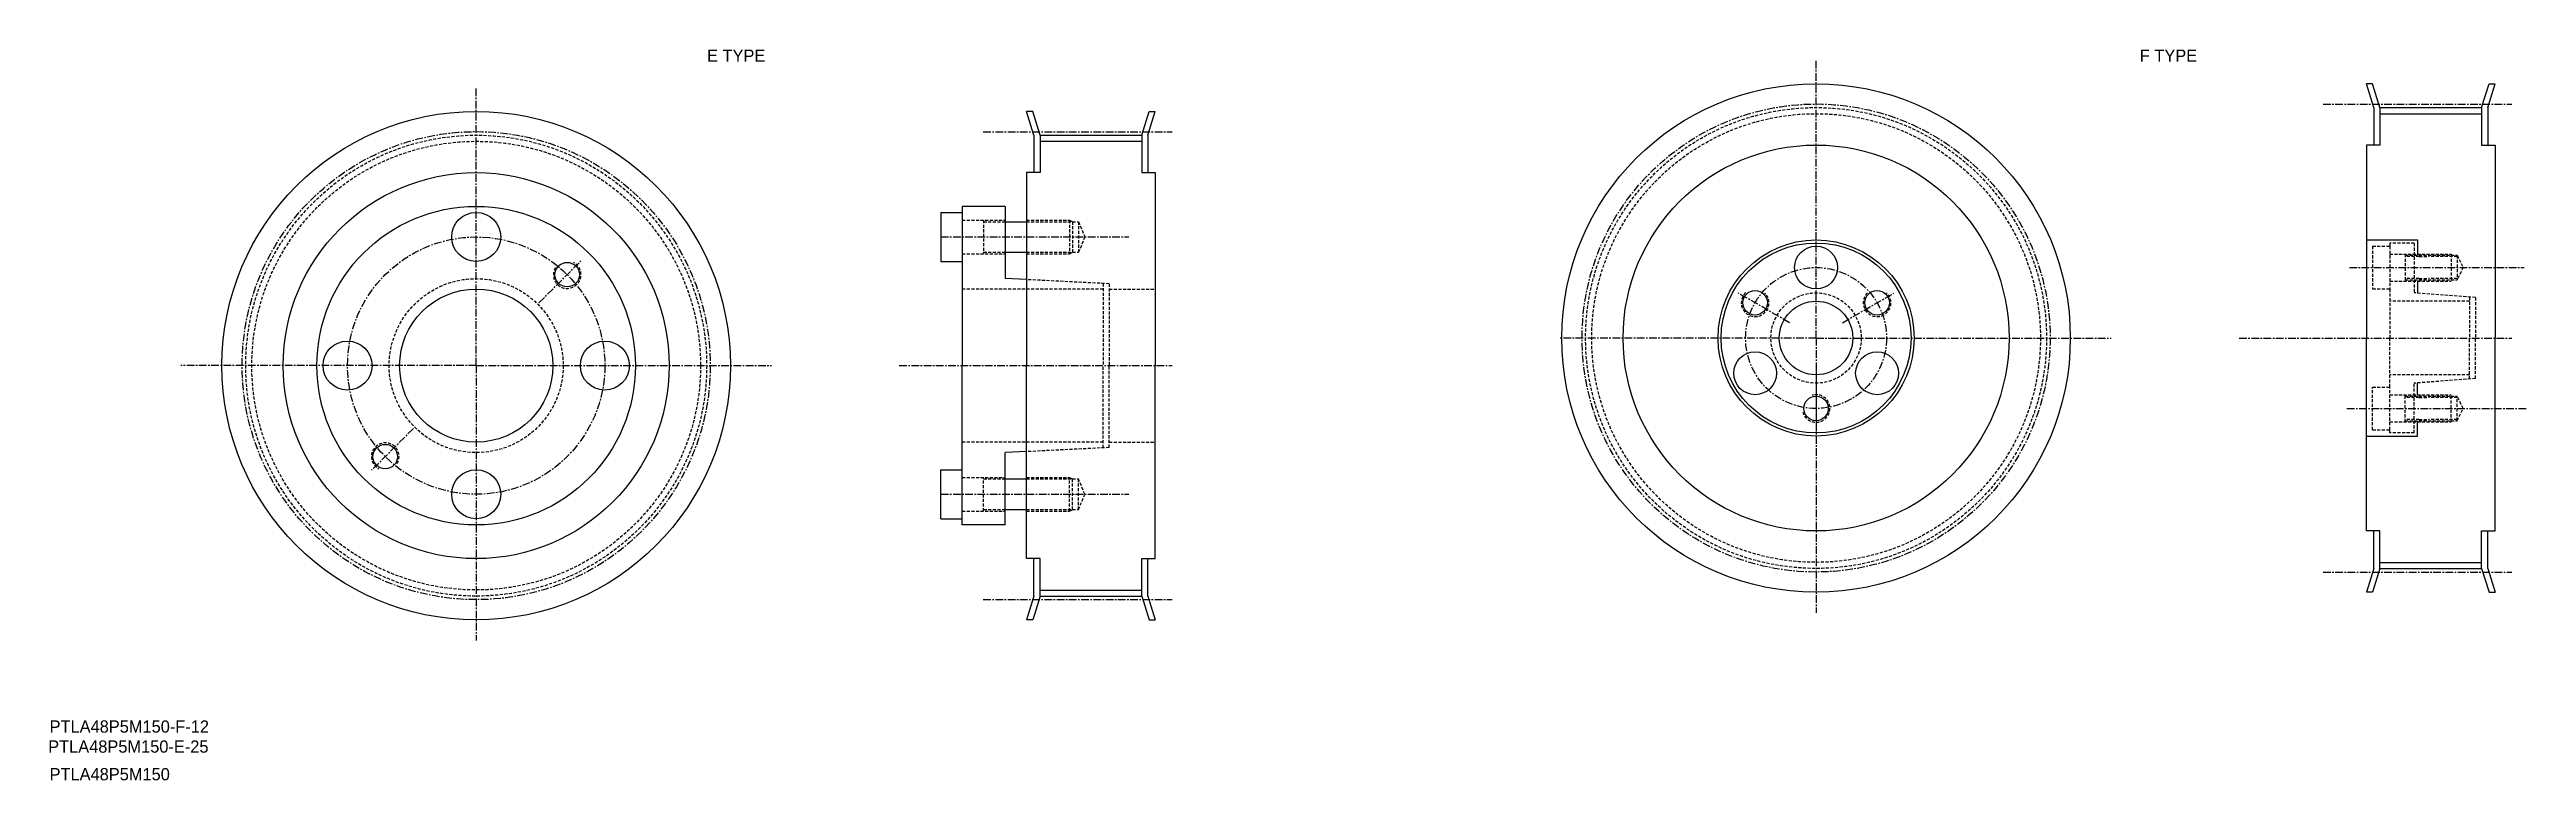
# Model space of a CAD drawing. Extents: x -229 to 175, y 884 to 1004.
import ezdxf

# ---------------------------------------------------------------- set-up
doc = ezdxf.new("R2010")
doc.units = 0
doc.linetypes.add('CENTER', pattern=[2, 1.25, -0.25, 0.25, -0.25])
doc.linetypes.add('DASHED', pattern=[0.75, 0.5, -0.25])
doc.layers.get('0').update_dxf_attribs({"linetype": 'CONTINUOUS'})
doc.layers.add('CENTER', color=1, linetype='CENTER')

msp = doc.modelspace()

# ---------------------------------------------------------------- linework, layer by layer
at = {"color": 7, "linetype": 'CONTINUOUS'}
for p, q in [((149.81, 998.03), (148.81, 998.03)), ((150.01, 994.15), (148.81, 998.03)), ((151.01, 994.15), (149.81, 998.03)), ((167.61, 994.15), (168.81, 998.03)), ((168.61, 994.15), (169.81, 998.03)), ((168.81, 998.03), (169.81, 998.03)), ((-68.9, 993.52), (-69.9, 993.52)), ((-68.7, 989.64), (-69.9, 993.52)), ((-67.7, 989.64), (-68.9, 993.52)), ((-51.1, 989.64), (-49.9, 993.52)), ((-50.1, 989.64), (-48.9, 993.52)), ((-49.9, 993.52), (-48.9, 993.52)), ((150.01, 994.15), (150.01, 988.03)), ((151.01, 994.15), (167.61, 994.15)), ((151.01, 994.15), (151.01, 988.03)), ((151.01, 993.15), (167.61, 993.15)), ((167.61, 994.15), (167.61, 988.03)), ((168.61, 994.15), (168.61, 988.03)), ((-68.7, 989.64), (-68.7, 983.52)), ((-67.7, 989.64), (-51.1, 989.64)), ((-67.7, 989.64), (-67.7, 983.52)), ((-67.7, 988.64), (-51.1, 988.64)), ((-51.1, 989.64), (-51.1, 983.52)), ((-50.1, 989.64), (-50.1, 983.52)), ((151.01, 988.03), (148.81, 988.03)), ((148.81, 988.03), (148.81, 956.53)), ((167.61, 988.03), (168.61, 988.03)), ((168.11, 988.03), (169.81, 988.03)), ((169.81, 988.03), (169.81, 956.53)), ((-69.9, 983.52), (-69.9, 952.02)), ((-67.7, 983.52), (-69.9, 983.52)), ((-51.1, 983.52), (-50.1, 983.52)), ((-50.6, 983.52), (-48.9, 983.52)), ((-48.9, 983.52), (-48.9, 952.02)), ((-83.9, 977.02), (-80.4, 977.02)), ((-83.9, 977.02), (-83.9, 969.02)), ((-80.4, 978.02), (-80.4, 952.02)), ((-73.4, 978.02), (-80.4, 978.02)), ((-80.4, 977.02), (-80.4, 969.02)), ((-73.4, 978.02), (-73.4, 966.22)), ((-73.4, 975.52), (-69.9, 975.52)), ((-73.4, 970.52), (-69.9, 970.52)), ((148.81, 972.53), (157.11, 972.53)), ((157.11, 972.53), (157.11, 970.23)), ((-83.9, 969.02), (-80.4, 969.02)), ((-69.88, 966.06), (-73.4, 966.22)), ((157.11, 965.83), (157.11, 963.86)), ((148.81, 925.03), (148.81, 956.53)), ((169.81, 925.03), (169.81, 956.53)), ((-80.4, 926.02), (-80.4, 952.02)), ((-69.9, 920.52), (-69.9, 952.02)), ((-48.9, 920.52), (-48.9, 952.02)), ((157.11, 947.23), (157.11, 949.19)), ((157.11, 940.53), (157.11, 942.83)), ((-69.88, 937.98), (-73.4, 937.82)), ((148.81, 940.53), (157.11, 940.53)), ((-83.9, 927.02), (-83.9, 935.02)), ((-83.9, 935.02), (-80.4, 935.02)), ((-80.4, 927.02), (-80.4, 935.02)), ((-73.4, 926.02), (-73.4, 937.82)), ((-73.4, 933.52), (-69.9, 933.52)), ((-83.9, 927.02), (-80.4, 927.02)), ((-73.4, 926.02), (-80.4, 926.02)), ((-73.4, 928.52), (-69.9, 928.52)), ((151.01, 925.03), (148.81, 925.03)), ((150.01, 918.9), (150.01, 925.03)), ((151.01, 918.9), (151.01, 925.03)), ((167.61, 918.9), (167.61, 925.03)), ((167.61, 925.03), (168.61, 925.03)), ((168.11, 925.03), (169.81, 925.03)), ((168.61, 918.9), (168.61, 925.03)), ((-67.7, 920.52), (-69.9, 920.52)), ((-68.7, 914.39), (-68.7, 920.52)), ((-67.7, 914.39), (-67.7, 920.52)), ((-51.1, 920.52), (-50.1, 920.52)), ((-51.1, 914.39), (-51.1, 920.52)), ((-50.6, 920.52), (-48.9, 920.52)), ((-50.1, 914.39), (-50.1, 920.52)), ((150.01, 918.9), (148.81, 915.03)), ((151.01, 918.9), (149.81, 915.03)), ((151.01, 919.9), (167.61, 919.9)), ((151.01, 918.9), (167.61, 918.9)), ((167.61, 918.9), (168.81, 915.03)), ((168.61, 918.9), (169.81, 915.03)), ((-68.7, 914.39), (-69.9, 910.52)), ((-67.7, 914.39), (-68.9, 910.52)), ((-67.7, 915.39), (-51.1, 915.39)), ((-67.7, 914.39), (-51.1, 914.39)), ((-51.1, 914.39), (-49.9, 910.52)), ((-50.1, 914.39), (-48.9, 910.52)), ((149.81, 915.03), (148.81, 915.03)), ((168.81, 915.03), (169.81, 915.03)), ((-68.9, 910.52), (-69.9, 910.52)), ((-49.9, 910.52), (-48.9, 910.52))]:
    msp.add_line(p, q, dxfattribs=at)
at = {"color": 3, "linetype": 'DASHED'}
for p, q in [((-80.4, 975.77), (-73.4, 975.77)), ((-76.9, 975.77), (-76.9, 970.27)), ((-76.9, 975.52), (-73.4, 975.52)), ((-69.9, 975.77), (-62.9, 975.77)), ((-69.9, 975.52), (-61.4, 975.52)), ((-62.9, 975.77), (-62.4, 975.52)), ((-62.9, 975.77), (-62.9, 970.27)), ((-62.4, 975.52), (-62.4, 970.52)), ((-61.4, 975.52), (-60.4, 973.02)), ((-61.4, 975.52), (-61.4, 970.52)), ((-76.9, 970.52), (-73.4, 970.52)), ((-69.9, 970.52), (-61.4, 970.52)), ((-62.9, 970.27), (-62.4, 970.52)), ((-60.4, 973.02), (-61.4, 970.52)), ((149.81, 971.53), (149.81, 964.53)), ((149.81, 971.53), (152.61, 971.53)), ((156.61, 972.03), (152.61, 972.03)), ((152.61, 972.03), (152.61, 971.53)), ((152.61, 971.53), (152.61, 964.53)), ((156.61, 972.03), (156.61, 963.9)), ((-80.4, 970.27), (-73.4, 970.27)), ((-69.9, 970.27), (-62.9, 970.27)), ((152.61, 970.23), (162.61, 970.23)), ((155.11, 970.23), (155.11, 965.83)), ((155.11, 970.03), (163.61, 970.03)), ((157.41, 969.83), (155.11, 969.83)), ((157.41, 969.83), (158.91, 969.83)), ((163.61, 969.83), (158.91, 969.83)), ((162.61, 970.23), (162.61, 965.83)), ((163.61, 970.03), (164.61, 968.03)), ((163.61, 970.03), (163.61, 966.03)), ((164.61, 968.03), (163.61, 966.03)), ((-57.4, 964.52), (-80.4, 964.52)), ((-56.4, 965.38), (-69.88, 966.06)), ((-57.4, 965.43), (-57.4, 952.02)), ((-56.4, 965.38), (-56.4, 952.02)), ((-56.4, 964.52), (-48.9, 964.52)), ((149.81, 964.53), (152.61, 964.53)), ((152.61, 965.83), (162.61, 965.83)), ((152.61, 964.53), (152.61, 956.53)), ((165.61, 962.53), (152.61, 962.53)), ((157.41, 966.23), (155.11, 966.23)), ((155.11, 966.03), (163.61, 966.03)), ((166.61, 963.14), (156.61, 963.9)), ((157.41, 966.23), (158.91, 966.23)), ((163.61, 966.23), (158.91, 966.23)), ((165.61, 963.21), (165.61, 956.53)), ((166.61, 963.14), (166.61, 956.53)), ((152.61, 948.53), (152.61, 956.53)), ((165.61, 949.84), (165.61, 956.53)), ((166.61, 949.91), (166.61, 956.53)), ((-57.4, 938.6), (-57.4, 952.02)), ((-56.4, 938.65), (-56.4, 952.02)), ((165.61, 950.53), (152.61, 950.53)), ((149.81, 941.53), (149.81, 948.53)), ((149.81, 948.53), (152.61, 948.53)), ((152.61, 941.53), (152.61, 948.53)), ((152.61, 947.23), (162.61, 947.23)), ((155.11, 942.83), (155.11, 947.23)), ((155.11, 947.03), (163.61, 947.03)), ((157.41, 946.83), (155.11, 946.83)), ((166.61, 949.91), (156.61, 949.15)), ((156.61, 941.03), (156.61, 949.15)), ((157.41, 946.83), (158.91, 946.83)), ((163.61, 946.83), (158.91, 946.83)), ((162.61, 942.83), (162.61, 947.23)), ((163.61, 943.03), (163.61, 947.03)), ((164.61, 945.03), (163.61, 947.03)), ((152.61, 942.83), (162.61, 942.83)), ((157.41, 943.23), (155.11, 943.23)), ((155.11, 943.03), (163.61, 943.03)), ((157.41, 943.23), (158.91, 943.23)), ((163.61, 943.23), (158.91, 943.23)), ((163.61, 943.03), (164.61, 945.03)), ((-57.4, 939.52), (-80.4, 939.52)), ((-56.4, 938.65), (-69.88, 937.98)), ((-56.4, 939.52), (-48.9, 939.52)), ((149.81, 941.53), (152.61, 941.53)), ((152.61, 941.03), (152.61, 941.53)), ((156.61, 941.03), (152.61, 941.03)), ((-80.4, 933.77), (-73.4, 933.77)), ((-76.9, 928.27), (-76.9, 933.77)), ((-76.9, 933.52), (-73.4, 933.52)), ((-69.9, 933.77), (-62.9, 933.77)), ((-69.9, 933.52), (-61.4, 933.52)), ((-62.9, 928.27), (-62.9, 933.77)), ((-62.9, 933.77), (-62.4, 933.52)), ((-62.4, 928.52), (-62.4, 933.52)), ((-61.4, 928.52), (-61.4, 933.52)), ((-60.4, 931.02), (-61.4, 933.52)), ((-61.4, 928.52), (-60.4, 931.02)), ((-80.4, 928.27), (-73.4, 928.27)), ((-76.9, 928.52), (-73.4, 928.52)), ((-69.9, 928.52), (-61.4, 928.52)), ((-69.9, 928.27), (-62.9, 928.27)), ((-62.9, 928.27), (-62.4, 928.52))]:
    msp.add_line(p, q, dxfattribs=at)
at = {"color": 7, "linetype": 'CONTINUOUS'}
for centre, radius in [((58.97, 956.53), 41.5), ((-159.73, 952.02), 41.5), ((58.97, 956.53), 31.5), ((-159.73, 952.02), 31.5), ((-159.73, 952.02), 26), ((-159.73, 973.02), 4), ((58.97, 956.53), 16), ((58.97, 956.53), 15.5), ((58.97, 968.03), 3.5), ((-144.88, 966.87), 2), ((-159.73, 952.02), 12.5), ((49.02, 962.28), 2), ((58.97, 956.53), 6), ((68.93, 962.28), 2), ((-180.73, 952.02), 4), ((-138.73, 952.02), 4), ((49.02, 950.78), 3.5), ((68.93, 950.78), 3.5), ((58.97, 945.03), 2), ((-174.58, 937.17), 2), ((-159.73, 931.02), 4)]:
    msp.add_circle(centre, radius, dxfattribs=at)
at = {"color": 3, "linetype": 'DASHED'}
for centre, radius in [((58.97, 956.53), 37.62), ((58.97, 956.53), 36.62), ((-159.73, 952.02), 37.62), ((-159.73, 952.02), 36.62), ((-159.73, 952.02), 14.2), ((58.97, 956.53), 7.38)]:
    msp.add_circle(centre, radius, dxfattribs=at)
for centre, start, end in [((-144.88, 966.87), 150, 62), ((49.02, 962.28), 133, 45), ((68.93, 962.28), 135, 47), ((58.97, 945.03), 195, 107), ((-174.58, 937.17), 330, 242)]:
    msp.add_arc(centre, 2.25, start, end, dxfattribs=at)
at = {"layer": 'CENTER', "color": 1, "linetype": 'CENTER'}
for p, q in [((58.97, 956.53), (58.97, 1001.93)), ((-159.73, 952.02), (-159.73, 997.42)), ((141.72, 994.72), (172.56, 994.72)), ((-76.98, 990.21), (-46.15, 990.21)), ((-83.9, 973.02), (-53.22, 973.02)), ((-149.48, 962.27), (-142.64, 969.11)), ((146.02, 968.03), (174.52, 968.03)), ((54.64, 959.03), (46.27, 963.86)), ((63.31, 959.03), (71.68, 963.86)), ((58.97, 956.53), (17.15, 956.53)), ((58.97, 956.53), (107.16, 956.53)), ((58.97, 956.53), (58.97, 911.67)), ((128.02, 956.53), (172.56, 956.53)), ((128.02, 956.53), (172.56, 956.53)), ((128.02, 956.53), (172.56, 956.53)), ((128.02, 956.53), (172.56, 956.53)), ((128.02, 956.53), (172.56, 956.53)), ((128.02, 956.53), (172.56, 956.53)), ((-159.73, 952.02), (-207.92, 952.02)), ((-159.73, 952.02), (-111.55, 952.02)), ((-159.73, 952.02), (-159.73, 907.16)), ((-90.69, 952.02), (-46.15, 952.02)), ((-90.69, 952.02), (-46.15, 952.02)), ((-90.69, 952.02), (-46.15, 952.02)), ((-90.69, 952.02), (-46.15, 952.02)), ((-90.69, 952.02), (-46.15, 952.02)), ((-90.69, 952.02), (-46.15, 952.02)), ((58.97, 951.53), (58.97, 941.86)), ((145.62, 945.03), (174.92, 945.03)), ((-169.98, 941.76), (-176.82, 934.93)), ((-83.9, 931.02), (-53.22, 931.02)), ((141.72, 918.33), (172.56, 918.33)), ((-76.98, 913.82), (-46.15, 913.82))]:
    msp.add_line(p, q, dxfattribs=at)
for centre, radius in [((58.97, 956.53), 38.2), ((-159.73, 952.02), 38.2), ((-159.73, 952.02), 21), ((58.97, 956.53), 11.5)]:
    msp.add_circle(centre, radius, dxfattribs=at)

# ---------------------------------------------------------------- texts
at = {"color": 7, "linetype": 'CONTINUOUS'}
for s, p in [('E TYPE', (-122.05, 1001.62)), ('F TYPE', (111.81, 1001.62)), ('PTLA48P5M150-F-12', (-229.36, 892.11)), ('PTLA48P5M150-E-25', (-229.59, 888.84)), ('PTLA48P5M150', (-229.36, 884.33))]:
    msp.add_text(s, height=2, dxfattribs=at).set_placement(p)

doc.saveas('drawing.dxf')
